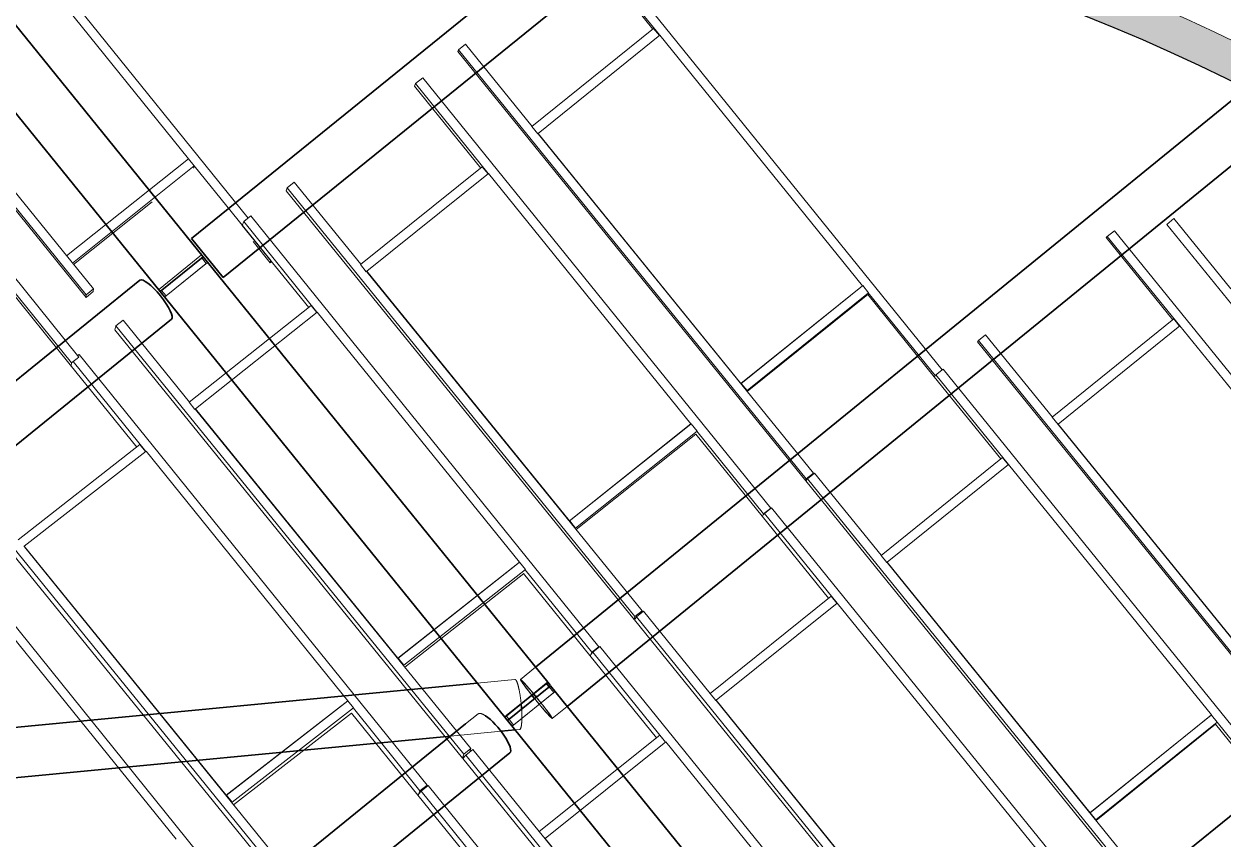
# Model space of a CAD drawing. Header units: millimetres. Extents: x 834681283 to 835686922, y 817551134 to 819407044.
# Drawn here: x 835610039 to 835616546, y 818186533 to 818190957 of the extents above; entities that cross this region are included whole.
import ezdxf
from ezdxf.xclip import XClip

# ---------------------------------------------------------------- set-up
doc = ezdxf.new("R2010")
doc.units = ezdxf.units.MM
doc.header["$LTSCALE"] = 1200
doc.header["$MEASUREMENT"] = 0
doc.header["$XCLIPFRAME"] = 0
for name, pattern in [('P01-MAGP-EVA-GREENERY$0$HIDDEN', [0.375, 0.25, -0.125]), ('P01-MAGP-P-RF$0$P01-MBDR-P-B1$0$FDA(cad v 2007)$0$HIDDENX2', [0.75, 0.5, -0.25]), ('P01-MAGP-P-RF$0$P01_MS_01_N1-FloorPlan-PART2OFUPPERROOFSETTINGOUT$0$BH DASHED2', [3, 2, -1]), ('P01-MAGP-P-RF$0$PHANTOM', [2.5, 1.25, -0.25, 0.25, -0.25, 0.25, -0.25])]:
    doc.linetypes.add(name, pattern=pattern)
doc.layers.get('Defpoints').update_dxf_attribs({"color": 15})
for name, color, linetype, lineweight in [('P01-MAGP-EVA-GREENERY$0$DR-FLD', 8, 'Continuous', 25), ('P01-MAGP-P-RF$0$AR-HATCH_AR_', 253, 'Continuous', 13), ('P01-MAGP-P-RF$0$AR-PLANT_AR_BS_MI_', 4, 'Continuous', 25), ('P01-MAGP-P-RF$0$AR-ROOF_AR_BS_MI_', 3, 'Continuous', 18), ('P01-MAGP-P-RF$0$MMH053__', 253, 'P01-MAGP-P-RF$0$PHANTOM', 40), ('P01-MAGP-P-RF$0$P01_MS_01_N1-FloorPlan-PART2OFUPPERROOFSETTINGOUT$0$S-BEAM', 253, 'Continuous', 35), ('P01-MAGP-P-RF$0$P01_MS_01_N1-FloorPlan-PART2OFUPPERROOFSETTINGOUT$0$S-BEAM-HIDN', 253, 'P01-MAGP-P-RF$0$P01_MS_01_N1-FloorPlan-PART2OFUPPERROOFSETTINGOUT$0$BH DASHED2', 18), ('P01-MAGP-P-RF$0$ROOF MESH HALF TONE$0$A-GLAZ', 253, 'Continuous', 9)]:
    doc.layers.add(name, color=color, linetype=linetype, lineweight=lineweight)
doc.layers.add('P01-MAGP-EVA-GREENERY$0$SURFACE CHANNEL', color=8, linetype='Continuous')
pattern_1 = [(3.998948738, (0, 0), (27.2443254035, 65.5595853656), [0, -63.5])]

# ---------------------------------------------------------------- blocks, each defined once
blk = doc.blocks.new('12027_SITE')
at = {"layer": 'Defpoints'}
blk.add_lwpolyline([(835304.58267, 818174.66028), (835238.73467, 818170.05694, 0.4142136), (835224.88222, 818154.12209), (835228.06927, 818108.53336, 0.4142136), (835244.00411, 818094.6809), (835289.06814, 818097.83127, 0.3152987), (835307.72761, 818112.94085), (835319.97543, 818155.65111, 0.5205672), (835304.58267, 818174.66028)], format="xyb", close=True, dxfattribs=at)
blk = doc.blocks.new('P01-MAGP-P-RF$0$P01_MS_01_N1-FloorPlan-PART2OFUPPERROOFSETTINGOUT$0$Circular Hollow Sections - CHS273x10_PSB97-8454391-PART 2 OF  UPPER ROOF SETTING OUT')
at = {"layer": 'P01-MAGP-P-RF$0$P01_MS_01_N1-FloorPlan-PART2OFUPPERROOFSETTINGOUT$0$S-BEAM'}
for p, q in [((82871.8, 72302.2), (75821.3, 67365.3)), ((75977.9, 67141.7), (83028.4, 72078.6))]:
    blk.add_line(p, q, dxfattribs=at)
blk.add_ellipse((82950.1, 72190.4), major_axis=(-78.3, 111.8), ratio=0.240759, start_param=3.141593, end_param=6.283185, dxfattribs=at)
blk = doc.blocks.new('P01-MAGP-P-RF$0$P01_MS_01_N1-FloorPlan-PART2OFUPPERROOFSETTINGOUT$0$Circular Hollow Sections - CHS273x16_PSB98-8454246-PART 2 OF  UPPER ROOF SETTING OUT')
at = {"layer": 'P01-MAGP-P-RF$0$P01_MS_01_N1-FloorPlan-PART2OFUPPERROOFSETTINGOUT$0$S-BEAM'}
for p, q in [((84466.8, 69775.6), (77590.3, 64960.7)), ((77746.9, 64737), (84694.9, 69602.1))]:
    blk.add_line(p, q, dxfattribs=at)
blk.add_ellipse((84616.6, 69713.9), major_axis=(-78.3, 111.8), ratio=0.27458, start_param=3.141593, end_param=5.564393, dxfattribs=at)
at = {"layer": 'P01-MAGP-P-RF$0$P01_MS_01_N1-FloorPlan-PART2OFUPPERROOFSETTINGOUT$0$S-BEAM-HIDN'}
blk.add_line((84538.3, 69825.7), (84466.8, 69775.7), dxfattribs=at)
blk.add_ellipse((84616.6, 69713.9), major_axis=(-78.3, 111.8), ratio=0.27458, start_param=5.564757, end_param=6.283185, dxfattribs=at)
blk = doc.blocks.new('P01-MAGP-P-RF$0$P01_MS_01_N1-FloorPlan-PART2OFUPPERROOFSETTINGOUT$0$Circular Hollow Sections - CHS273x8_PSB100-8479301-PART 2 OF  UPPER ROOF SETTING OUT')
at = {"layer": 'P01-MAGP-P-RF$0$P01_MS_01_N1-FloorPlan-PART2OFUPPERROOFSETTINGOUT$0$S-BEAM'}
for p, q in [((84545, 69992.7), (79912.5, 69873.4)), ((79919.5, 69600.5), (84380, 69715.4)), ((84655.8, 69722.5), (84732.9, 69724.5))]:
    blk.add_line(p, q, dxfattribs=at)
for centre, major_axis, start_param, end_param in [((79916, 69737), (-3.5, 136.5), 0, 3.141593), ((79916, 69737), (-3.3, 128.5), 0, 3.141593), ((79916, 69737), (-3.5, 136.5), 3.141593, 6.283185), ((79916, 69737), (-3.3, 128.5), 3.141593, 6.283185), ((84753.5, 69861.6), (-3.5, 136.5), 4.510246, 4.720783)]:
    blk.add_ellipse(centre, major_axis=major_axis, ratio=0.158489, start_param=start_param, end_param=end_param, dxfattribs=at)
at = {"layer": 'P01-MAGP-P-RF$0$P01_MS_01_N1-FloorPlan-PART2OFUPPERROOFSETTINGOUT$0$S-BEAM-HIDN'}
for p, q in [((84750, 69998), (84545.1, 69992.7)), ((84380, 69715.4), (84655.8, 69722.5)), ((84732.9, 69724.5), (84757, 69725.1))]:
    blk.add_line(p, q, dxfattribs=at)
for start_param, end_param in [(4.721148, 6.283185), (3.141593, 4.509881)]:
    blk.add_ellipse((84753.5, 69861.6), major_axis=(-3.5, 136.5), ratio=0.158489, start_param=start_param, end_param=end_param, dxfattribs=at)
blk = doc.blocks.new('P01-MAGP-P-RF$0$ROOF MESH HALF TONE')
at = {"layer": 'P01-MAGP-P-RF$0$ROOF MESH HALF TONE$0$A-GLAZ', "lineweight": 5}
for p, q in [((83180.2, 72941.3), (82020.8, 74603.3)), ((82098.3, 74579.4), (83481.3, 72596.9)), ((82511.4, 71909), (80805.1, 74353.5)), ((81198.5, 74210), (82575.1, 72243.4)), ((85743.1, 73467.7), (85415, 73936.7)), ((85777.3, 73432.9), (85419.5, 73944.4)), ((87181.3, 71512.9), (85460.5, 73973)), ((82616.1, 72271.8), (81483.1, 73890.3)), ((85051.5, 72984.9), (85747.9, 73471)), ((85776.3, 73430.4), (85747.9, 73471)), ((84682.4, 73428.7), (84679.3, 73419)), ((84679.3, 73419), (86400, 70964)), ((84723.4, 73457.2), (84682.4, 73428.7)), ((86403.2, 70973.7), (84682.4, 73428.7)), ((85053.5, 72986.3), (84723.4, 73457.2)), ((85082.5, 72946.1), (85778.7, 73432.1)), ((85778.7, 73432.1), (86781.4, 71998.6)), ((84478.9, 73290.5), (84437.9, 73262.1)), ((86199.8, 70828.4), (84478.9, 73290.5)), ((84437.9, 73262.1), (84431, 73248.6)), ((84758.8, 72779.6), (84431, 73248.6)), ((84797.3, 72748), (84437.9, 73262.1)), ((82573.3, 72229.1), (82054.5, 72970.2)), ((85051.5, 72984.9), (85080.1, 72943.9)), ((85082.5, 72946.1), (85082.2, 72945.3)), ((85082.2, 72945.3), (85083.2, 72943.8)), ((86086, 71514.4), (85082.5, 72946.1)), ((86444.1, 71002.2), (85083.2, 72943.8)), ((82483.7, 72460.9), (83180.3, 72941.4)), ((83208.9, 72900.5), (82512.3, 72420)), ((83208.9, 72900.5), (83180.3, 72941.4)), ((83204.5, 72888.4), (83208.8, 72900.3)), ((83586.8, 72358.5), (83208.8, 72900.4)), ((83743.8, 72774.5), (83702.9, 72746.2)), ((84073.5, 72304.5), (83743.8, 72774.5)), ((84071.4, 72303), (84767.8, 72785.9)), ((84102.7, 72264.9), (84799, 72747.6)), ((84796.1, 72745.6), (84767.8, 72785.9)), ((84799, 72747.6), (85800.2, 71315.1)), ((82517.6, 72412.5), (82966.9, 72722.4)), ((83702.9, 72746.2), (83697.4, 72730.7)), ((83697.4, 72730.7), (85418.1, 70277.7)), ((85423.6, 70293.1), (83702.9, 72746.2)), ((83455.9, 72579.5), (83446.4, 72560.1)), ((83774.7, 72090.1), (83446.4, 72560.1)), ((83496.8, 72607.5), (83455.9, 72579.5)), ((83817.7, 72061.5), (83455.9, 72579.5)), ((85217.8, 70143.7), (83496.8, 72607.5)), ((83583.2, 72346.8), (83498.6, 72468.1)), ((83583.2, 72346.8), (83586.8, 72358.5)), ((82461.4, 71870.7), (82143.2, 72326.7)), ((82470.3, 71880.8), (82145.6, 72346)), ((83591.4, 72352.5), (83583.2, 72346.8)), ((84071.4, 72303), (84100, 72262.2)), ((82614.3, 72257.5), (82573.3, 72229.1)), ((82573.3, 72229.1), (82575.1, 72243.4)), ((82575.1, 72243.4), (82616.1, 72271.8)), ((82616.1, 72271.8), (82614.3, 72257.5)), ((84102.7, 72264.9), (84102.2, 72263.6)), ((84102.2, 72263.6), (84103.3, 72262.1)), ((85105.3, 70835.5), (84102.7, 72264.9)), ((85464.5, 70321.5), (84103.3, 72262)), ((88492.7, 72244), (88451.8, 72215.4)), ((88773.8, 71842.7), (88492.7, 72244)), ((88125, 72172.5), (88119, 72166.5)), ((88447.9, 71696.6), (88119, 72166.5)), ((88165.9, 72201.1), (88125, 72172.5)), ((88483.4, 71660.5), (88125, 72172.5)), ((89886.4, 69743.1), (88165.9, 72201.1)), ((88451.8, 72215.4), (90021.7, 69973.5)), ((83092.1, 71622.2), (83788.3, 72099.4)), ((83816.3, 72059.4), (83788.3, 72099.4)), ((82724.1, 72064.4), (82716, 72043.1)), ((82716, 72043.1), (84436.7, 69591.7)), ((82765.1, 72092.3), (82724.1, 72064.4)), ((84444.8, 69613), (82724.1, 72064.4)), ((83094.1, 71623.5), (82765.1, 72092.3)), ((83123.5, 71584.5), (83819.6, 72061.7)), ((83819.6, 72061.7), (84818.8, 70631.1)), ((86085.6, 71513.7), (86781.1, 71997.9)), ((86781.4, 71998.6), (86086, 71514.4)), ((86781.4, 71998.6), (86781.1, 71997.9)), ((86781.2, 71997.9), (86783.1, 71999.3)), ((86811.8, 71958.4), (86783.1, 71999.3)), ((82470.3, 71880.8), (82511.4, 71909)), ((82514.3, 71923.3), (82505.5, 71917.3)), ((84235.3, 69458.9), (82514.3, 71923.3)), ((86116.2, 71474), (86811.8, 71958.4)), ((86806, 71948.3), (86117.2, 71468.7)), ((87135.1, 71477.7), (86806, 71948.2)), ((87140.3, 71484.3), (86809.8, 71956.9)), ((82790.8, 71399), (82461.4, 71870.6)), ((82466.6, 71863.3), (82470.3, 71880.8)), ((82838.6, 71372.9), (82479.5, 71887.1)), ((87388.3, 71657.4), (87382.8, 71650.7)), ((87382.8, 71650.7), (89103.8, 69193.8)), ((87429.2, 71686), (87388.3, 71657.4)), ((89109.3, 69200.6), (87388.3, 71657.4)), ((87759.2, 71215), (87429.2, 71686)), ((87758.4, 71214.5), (88454.1, 71700.8)), ((87788.3, 71174.6), (88484, 71660.9)), ((88482.6, 71660), (88454.1, 71700.8)), ((88484, 71660.9), (89487.4, 70227.3)), ((83092.1, 71622.2), (83120.7, 71581.3)), ((83123.5, 71584.5), (83122.7, 71582.8)), ((83122.7, 71582.8), (83123.8, 71581.2)), ((84124.6, 70158.2), (83123.5, 71584.5)), ((84485.7, 69641), (83123.8, 71581.2)), ((86086, 71514.4), (86085.6, 71513.7)), ((86087.5, 71515), (86116.2, 71474)), ((87140.3, 71484.3), (87181.3, 71512.9)), ((87185.4, 71516.1), (87181.2, 71513.1)), ((88905.8, 69057.8), (87185.4, 71516.1)), ((87463.7, 71008), (87135.1, 71477.6)), ((87135.9, 71476.6), (87140.3, 71484.3)), ((87503.3, 70975), (87144.7, 71487.4)), ((83466.7, 68932.4), (81746.1, 71383.2)), ((82113.5, 70941.9), (82809.2, 71411.5)), ((82837, 71371.8), (82809.2, 71411.5)), ((81735.2, 71356.4), (83455.8, 68905.6)), ((82144.8, 70904.6), (82840.4, 71374.1)), ((82840.4, 71374.1), (83837.4, 69946.4)), ((85104.8, 70834.3), (85799.7, 71313.9)), ((85800.2, 71315.1), (85105.3, 70835.5)), ((85135.4, 70794.8), (85830.5, 71274.4)), ((85822.2, 71258.5), (85138.3, 70786.6)), ((85799.7, 71313.9), (85801.8, 71315.3)), ((85800.2, 71315.1), (85799.7, 71313.9)), ((85830.5, 71274.4), (85801.8, 71315.3)), ((86150.7, 70788.4), (85822.1, 71258.4)), ((86158.8, 70800.1), (85828.3, 71273)), ((83252.4, 68773.9), (81531.6, 71237.5)), ((87758.4, 71214.5), (87787.1, 71173.5)), ((87788.3, 71174.6), (87787.8, 71174.1)), ((87787.8, 71174.1), (87788.2, 71173.5)), ((88792.2, 69741.5), (87788.3, 71174.6)), ((89150.3, 69229.2), (87788.3, 71173.5)), ((86403.2, 70973.7), (86444.1, 71002.2)), ((86450.8, 71002.2), (86410, 70973.7)), ((86444.1, 71002.2), (86442.1, 70996.2)), ((86780.4, 70531.6), (86450.8, 71002.2)), ((86779.8, 70531.2), (87474.2, 71015.3)), ((87502.7, 70974.6), (87474.2, 71015.3)), ((86400, 70964), (86403.2, 70973.7)), ((86404, 70966.8), (86400, 70964)), ((86410, 70973.7), (86400.9, 70963.1)), ((86400.9, 70963.1), (88122, 68506.5)), ((88131.1, 68517.1), (86410, 70973.7)), ((86809.9, 70491.6), (87504.3, 70975.7)), ((87504.3, 70975.7), (88507.5, 69542.2)), ((82144.8, 70904.6), (82143.8, 70902.4)), ((82143.8, 70902.4), (82144.7, 70901.1)), ((83143.9, 69481.6), (82144.8, 70904.6)), ((83507.6, 68959.9), (82144.8, 70901.1)), ((85105.3, 70835.5), (85104.8, 70834.3)), ((85105.5, 70833.3), (85106.8, 70835.7)), ((85106.8, 70835.7), (85135.4, 70794.8)), ((86151.9, 70786.6), (86158.8, 70800.1)), ((86158.8, 70800.1), (86199.8, 70828.4)), ((86163.8, 70802), (86159.1, 70797.2)), ((86204.5, 70830.3), (86163.8, 70802)), ((86523, 70288.7), (86163.8, 70802)), ((87924.8, 68372.1), (86204.5, 70830.3)), ((85135.4, 70794.8), (85134.2, 70792.4)), ((86479.3, 70318.8), (86150.6, 70788.3)), ((81861, 70685), (82855.9, 69260.6)), ((84123.8, 70156.5), (84818.1, 70629.4)), ((84818.8, 70631.1), (84124.6, 70158.2)), ((84818.8, 70631.1), (84818.1, 70629.4)), ((84818.1, 70629.4), (84820.1, 70630.8)), ((84848.7, 70590), (84820.1, 70630.8)), ((84154.3, 70117), (84848.7, 70590)), ((84838, 70568.2), (84159.3, 70106)), ((85165.8, 70098.6), (84837.8, 70568.1)), ((85176.8, 70115.8), (84846.6, 70588.5)), ((86779.8, 70531.2), (86808.5, 70490.2)), ((86809.9, 70491.6), (86809.1, 70490.7)), ((86809.1, 70490.7), (86809.5, 70490.2)), ((88171.9, 68545.5), (86809.5, 70490.2)), ((87813.7, 69058.8), (86809.9, 70491.6)), ((85418.1, 70277.7), (85423.6, 70293.1)), ((85425.7, 70283), (85418.1, 70277.7)), ((85432.3, 70290.3), (85419.5, 70276.1)), ((85419.5, 70276.1), (87140.6, 67819.4)), ((85423.6, 70293.1), (85464.5, 70321.5)), ((85473, 70318.5), (85432.3, 70290.3)), ((87153.4, 67833.6), (85432.3, 70290.3)), ((85464.5, 70321.5), (85460.3, 70309.7)), ((85802.3, 69848.5), (85473, 70318.5)), ((85801.9, 69848.2), (86494.1, 70329.1)), ((85832.1, 69808.8), (86524.3, 70289.6)), ((86522.6, 70288.4), (86494.1, 70329.1)), ((86524.3, 70289.6), (87527.4, 68856.4)), ((84124.6, 70158.2), (84123.8, 70156.5)), ((84124.6, 70155.4), (84125.7, 70157.8)), ((84125.7, 70157.8), (84154.3, 70117)), ((85494.5, 69628.9), (85165.8, 70098.6)), ((85167.4, 70096.4), (85176.8, 70115.8)), ((85182.4, 70115.6), (85171.1, 70104)), ((85176.8, 70115.8), (85217.8, 70143.7)), ((85223, 70143.6), (85182.4, 70115.6)), ((85542.2, 69601.6), (85182.4, 70115.6)), ((85217.8, 70143.7), (85215, 70138.1)), ((86943.5, 67685.8), (85223, 70143.6)), ((83142.9, 69479.4), (83836.4, 69944.2)), ((83837.4, 69946.4), (83143.9, 69481.6)), ((83173, 69439.8), (83866.6, 69904.6)), ((83837.4, 69946.4), (83836.4, 69944.2)), ((83836.4, 69944.2), (83838.1, 69945.3)), ((83866.6, 69904.6), (83838.1, 69945.3)), ((84194.4, 69431.5), (83864.8, 69903.4)), ((83853.4, 69877.5), (83180.2, 69426.3)), ((84180.7, 69408.6), (83853.3, 69877.4)), ((85801.9, 69848.2), (85830.5, 69807.3)), ((85832.1, 69808.8), (85831, 69807.6)), ((85831, 69807.6), (85831.2, 69807.3)), ((87194.1, 67861.8), (85831.2, 69807.2)), ((86835.7, 68376.2), (85832.1, 69808.8)), ((84444.8, 69613), (84485.7, 69641)), ((84495.7, 69634.7), (84455.1, 69606.7)), ((84485.7, 69641), (84478.9, 69623.1)), ((84824.5, 69165.2), (84495.7, 69634.7)), ((84824.3, 69165.1), (85513.6, 69642.1)), ((85542, 69601.5), (85513.6, 69642.1)), ((84436.7, 69591.7), (84444.8, 69613)), ((84448.4, 69599.7), (84436.7, 69591.7)), ((84455.1, 69606.7), (84438.6, 69589.5)), ((84438.6, 69589.5), (86159.5, 67132.4)), ((86176.1, 67149.6), (84455.1, 69606.7)), ((84854.6, 69125.8), (85543.9, 69602.8)), ((85543.9, 69602.8), (86546.9, 68169.9)), ((87813, 69057.9), (88506.7, 69541.3)), ((88507.5, 69542.2), (87813.7, 69058.8)), ((87842.3, 69017.4), (88536, 69500.8)), ((88507.5, 69542.2), (88506.7, 69541.3)), ((88506.7, 69541.3), (88507.3, 69541.7)), ((88536, 69500.8), (88507.3, 69541.7)), ((88865, 69029.3), (88535.3, 69500.3)), ((83143.9, 69481.6), (83142.9, 69479.4)), ((83144.5, 69480.5), (83173, 69439.8)), ((84182.3, 69406.3), (84194.4, 69431.5)), ((84194.4, 69431.5), (84235.3, 69458.9)), ((84241, 69456), (84200.7, 69428.2)), ((84235.3, 69458.9), (84230.3, 69448.6)), ((85962, 66998.9), (84241, 69456)), ((88526.1, 69490.1), (87843.4, 69014.4)), ((88855.4, 69019.4), (88526, 69490.1)), ((84509.6, 68938.8), (84180.6, 69408.5)), ((84200.7, 69428.2), (84185.9, 69413.7)), ((84532.4, 68954.5), (84200.7, 69428.2)), ((84824.3, 69165.1), (84853, 69124.2)), ((84854.6, 69125.8), (84853.2, 69124.3)), ((84853.2, 69124.3), (84853.2, 69124.2)), ((86216.6, 67177.6), (84853.3, 69124.2)), ((85858, 67693.2), (84854.6, 69125.8)), ((87813.7, 69058.8), (87813, 69057.9)), ((87813.6, 69058.3), (87842.3, 69017.4))]:
    blk.add_line(p, q, dxfattribs=at)
blk = doc.blocks.new('P01-MAGP-P-RF')
at = {"layer": 'P01-MAGP-P-RF$0$AR-HATCH_AR_'}
h = blk.add_hatch(dxfattribs=at)
h.set_pattern_fill('DOTS', color=256, scale=40, style=0)
h.set_pattern_definition(pattern_1)
edge = h.paths.add_edge_path()
edge.add_line((835304671.9, 818173383.4), (835304682.4, 818173233.8))
edge.add_arc((835305623.9, 818159766.6), 13500, -16.00105, 93.99897, ccw=False)
edge.add_line((835318600.8, 818156045.3), (835318745, 818156003.9))
edge.add_arc((835305623.9, 818159766.6), 13650, 343.99895, 453.99897)
h = blk.add_hatch(dxfattribs=at)
h.set_pattern_fill('DOTS', color=256, scale=40, style=0)
h.set_pattern_definition(pattern_1)
edge = h.paths.add_edge_path()
edge.add_line((835304835.8, 818171039.1), (835304821.9, 818171238.6))
edge.add_arc((835305623.9, 818159766.6), 11500, -16.00105, 93.99897, ccw=False)
edge.add_line((835316678.3, 818156596.6), (835316486.1, 818156651.7))
edge.add_arc((835305623.9, 818159766.6), 11300, 343.99895, 453.99897)
at = {"layer": 'P01-MAGP-P-RF$0$AR-PLANT_AR_BS_MI_', "lineweight": 13}
blk.add_lwpolyline([(835319975.4, 818155651.1, 0.520567), (835304582.7, 818174660.3), (835238734.7, 818170056.9, 0.414214), (835224882.2, 818154122.1), (835228069.3, 818108533.4, 0.414214), (835244004.1, 818094680.9), (835289068.1, 818097831.3, 0.315299), (835307727.6, 818112940.9)], format="xyb", close=True, dxfattribs=at)
at = {"layer": 'P01-MAGP-P-RF$0$AR-PLANT_AR_BS_MI_'}
for radius in [13650, 11300]:
    blk.add_arc((835305623.9, 818159766.6), radius, 343.99895, 93.99897, dxfattribs=at)
at = {"layer": 'P01-MAGP-P-RF$0$AR-ROOF_AR_BS_MI_', "linetype": 'P01-MAGP-P-RF$0$P01-MBDR-P-B1$0$FDA(cad v 2007)$0$HIDDENX2'}
blk.add_lwpolyline([(835319139.1, 818155890.9, 0.520567), (835304643.3, 818173792.4), (835238795.3, 818169189.1, 0.414214), (835225750.1, 818154182.8), (835228937.1, 818108594, 0.414214), (835243943.4, 818095548.8), (835289007.5, 818098699.2, 0.315299), (835306891.3, 818113180.7)], format="xyb", close=True, dxfattribs=at)
at = {"layer": 'P01-MAGP-P-RF$0$AR-ROOF_AR_BS_MI_'}
for points in [[(835318600.8, 818156045.3, 0.520567), (835304682.4, 818173233.8), (835238834.4, 818168630.4, 0.414214), (835226308.7, 818154221.8), (835229495.8, 818108633.1, 0.414214), (835243904.4, 818096107.4), (835288968.4, 818099257.8, 0.315299), (835306353, 818113335)], [(835316678.3, 818156596.6, 0.520567), (835304821.9, 818171238.6), (835238973.9, 818166635.3, 0.414214), (835228303.9, 818154361.3), (835231490.9, 818108772.6, 0.414214), (835243764.9, 818098102.6), (835288828.9, 818101252.9, 0.315299), (835304430.5, 818113886.3)]]:
    blk.add_lwpolyline(points, format="xyb", close=True, dxfattribs=at)
at = {"layer": 'P01-MAGP-P-RF$0$P01_MS_01_N1-FloorPlan-PART2OFUPPERROOFSETTINGOUT$0$S-BEAM'}
for p, q in [((835305030.9, 818168952.5), (835303267.6, 818171130)), ((835302902.3, 818171104.4), (835304797.7, 818168763.7)), ((835307510.6, 818171110.8), (835304967.6, 818169051.6)), ((835305139.4, 818168839.4), (835307867.2, 818171048.3)), ((835310862.5, 818170004.1), (835306835.2, 818166724.2)), ((835307007, 818166512), (835311124.8, 818169865.6)), ((835305139.4, 818168839.4), (835304967.6, 818169051.6)), ((835305030.9, 818168952.5), (835304797.7, 818168763.7)), ((835306901, 818166643), (835305030.9, 818168952.5)), ((835304797.7, 818168763.7), (835306667.9, 818166454.2)), ((835313434.5, 818168207.2), (835308739.2, 818164405.2)), ((835306901, 818166643), (835306667.9, 818166454.2)), ((835306676.2, 818166459.8), (835306893.8, 818166636)), ((835306683.1, 818166435.3), (835306916.3, 818166624.1)), ((835306893.8, 818166636), (835306906.7, 818166620.1)), ((835306914.5, 818166626.4), (835306901, 818166643)), ((835310692.6, 818161960.6), (835306916.3, 818166624.1)), ((835306667.9, 818166454.2), (835306681.3, 818166437.7)), ((835306689.3, 818166443.6), (835306676.2, 818166459.8)), ((835306683.1, 818166435.3), (835310459.4, 818161771.9))]:
    blk.add_line(p, q, dxfattribs=at)
for major_axis, start_param, end_param in [((-86.2, 105.8), 1.335837, 1.511614), ((-79.9, 98.1), 1.318012, 1.506104), ((-79.9, 98.1), 4.776814, 4.967062), ((-86.2, 105.8), 4.771307, 4.949117)]:
    blk.add_ellipse((835306839.8, 818166551.9), major_axis=major_axis, ratio=0.047202, start_param=start_param, end_param=end_param, dxfattribs=at)
at = {"layer": 'P01-MAGP-P-RF$0$P01_MS_01_N1-FloorPlan-PART2OFUPPERROOFSETTINGOUT$0$S-BEAM-HIDN'}
for p, q in [((835304789.6, 818168773.8), (835305022.7, 818168962.6)), ((835304805.8, 818168769.6), (835305023.4, 818168945.8)), ((835304822.4, 818168733.3), (835305055.5, 818168922)), ((835305047.4, 818168916.2), (835304829.8, 818168740)), ((835305023.4, 818168945.8), (835305047.4, 818168916.2)), ((835304829.8, 818168740), (835304805.8, 818168769.6)), ((835306835.2, 818166724.2), (835306753.6, 818166657.7)), ((835306916.2, 818166624.2), (835306914.5, 818166626.4)), ((835306708.8, 818166403.6), (835306942, 818166592.4)), ((835306933.6, 818166586.8), (835306716, 818166410.6)), ((835306906.7, 818166620.1), (835306933.6, 818166586.8)), ((835306926, 818166446), (835307007, 818166512)), ((835306681.3, 818166437.7), (835306683.1, 818166435.4)), ((835306716, 818166410.6), (835306689.4, 818166443.5))]:
    blk.add_line(p, q, dxfattribs=at)
for major_axis, start_param, end_param in [((-86.2, 105.8), 0, 1.335472), ((-86.2, 105.8), 4.949481, 6.283185), ((-79.9, 98.1), 0, 1.317618), ((-79.9, 98.1), 4.967456, 6.283185), ((-79.9, 98.1), 3.141593, 4.77642), ((-86.2, 105.8), 3.141593, 4.770942), ((-86.2, 105.8), 1.511979, 3.141593), ((-79.9, 98.1), 1.506498, 3.141593)]:
    blk.add_ellipse((835306839.8, 818166551.9), major_axis=major_axis, ratio=0.047202, start_param=start_param, end_param=end_param, dxfattribs=at)
at = {"layer": 'P01-MAGP-P-RF$0$MMH053__', "rotation": 3.998948738169357}
blk.add_blockref('P01-MAGP-P-RF$0$ROOF MESH HALF TONE', (835227060.7, 818090920.1), dxfattribs=at)
at = {"layer": 'P01-MAGP-P-RF$0$P01_MS_01_N1-FloorPlan-PART2OFUPPERROOFSETTINGOUT$0$S-BEAM', "rotation": 3.998948738169357}
blk.add_blockref('P01-MAGP-P-RF$0$P01_MS_01_N1-FloorPlan-PART2OFUPPERROOFSETTINGOUT$0$Circular Hollow Sections - CHS273x10_PSB97-8454391-PART 2 OF  UPPER ROOF SETTING OUT', (835227060.7, 818090920.1), dxfattribs=at)
at = {"layer": 'P01-MAGP-P-RF$0$P01_MS_01_N1-FloorPlan-PART2OFUPPERROOFSETTINGOUT$0$S-BEAM', "linetype": 'P01-MAGP-P-RF$0$P01_MS_01_N1-FloorPlan-PART2OFUPPERROOFSETTINGOUT$0$BH DASHED2', "lineweight": 18, "rotation": 3.998948738169357}
for name in ['P01-MAGP-P-RF$0$P01_MS_01_N1-FloorPlan-PART2OFUPPERROOFSETTINGOUT$0$Circular Hollow Sections - CHS273x8_PSB100-8479301-PART 2 OF  UPPER ROOF SETTING OUT', 'P01-MAGP-P-RF$0$P01_MS_01_N1-FloorPlan-PART2OFUPPERROOFSETTINGOUT$0$Circular Hollow Sections - CHS273x16_PSB98-8454246-PART 2 OF  UPPER ROOF SETTING OUT']:
    blk.add_blockref(name, (835227060.7, 818090920.1), dxfattribs=at)
blk = doc.blocks.new('P01-MAGP-EVA-GREENERY')
at = {"layer": 'P01-MAGP-EVA-GREENERY$0$DR-FLD'}
for radius, start, end in [(14175, 343.99895, 93.99897), (13637.5, 7.53823, 77.77503), (13612.5, 7.53823, 77.77503), (13025, 7.54161, 93.99897)]:
    blk.add_arc((835305590, 818159739.2), radius, start, end, dxfattribs=at)
at = {"layer": 'P01-MAGP-EVA-GREENERY$0$SURFACE CHANNEL', "linetype": 'P01-MAGP-EVA-GREENERY$0$HIDDEN'}
for radius in [13975, 13575]:
    blk.add_arc((835305623.9, 818159766.6), radius, 343.99895, 93.99897, dxfattribs=at)

msp = doc.modelspace()

# ---------------------------------------------------------------- block references
ref = msp.add_blockref('12027_SITE', (305980.4, 20741.3), dxfattribs=dict(xscale=1000, yscale=1000, zscale=1000))
XClip(ref).set_block_clipping_path([(835171.4179906907, 818003.0079180738), (835380.9419443216, 818241.1415228392)])
ref = msp.add_blockref('P01-MAGP-EVA-GREENERY', (305980.4, 20741.3))
XClip(ref).set_block_clipping_path([(835304579.1843739748, 818174710.1626656055), (835305796.1658229828, 818174873.3149367571), (835307662.0338196754, 818174689.8070785999), (835310520.3633885384, 818174065.1796945333), (835313081.8681743145, 818173026.5659970045), (835315581.7919986248, 818171259.1109881401), (835317651.2761323452, 818169000.3924677372), (835319046.8494220972, 818167007.0337247849), (835320133.4085228443, 818164236.8954862356), (835320669.2049217224, 818161588.3395450115), (835320843.1778568029, 818158211.3686239719), (835320023.4914252758, 818155637.3225638866), (835307775.6753731966, 818112927.0695824623), (835307486.5656324625, 818111403.7745717764), (835306472.3023188114, 818108849.5676202774), (835303557.4701333046, 818104111.4948183298), (835299124.0129835606, 818101088.6384549141), (835297415.7114913464, 818099718.8653644323), (835294427.9237889051, 818098869.5449544191), (835299696.7221286297, 818083540.2194343805), (835299696.7221286297, 818003007.9180737734), (835381567.6709537506, 818003007.9180737734), (835381567.6709537506, 818241141.5228391886), (835171417.9906907082, 818241141.5228391886), (835171417.9906907082, 818003007.9180737734), (835299646.7221286297, 818003007.9180737734), (835299646.7221286297, 818083531.8665624857), (835294380.619469285, 818098853.34912467), (835289071.624658823, 818097781.3911836147), (835244007.6001352072, 818094631.0239012241), (835243402.3726704121, 818094599.0591453314), (835242636.0318140984, 818094583.6296563148), (835241827.5000405312, 818094619.5304664373), (835240278.7908782959, 818094803.1013474464), (835238615.9808831215, 818095198.6516088247), (835236837.1062445641, 818095894.4355551004), (835235914.8181660175, 818096333.9795084), (835235308.0351868868, 818096662.1879467964), (835233986.3356232643, 818097536.8864938021), (835232722.9095510244, 818098548.7006295919), (835231238.5995907784, 818100145.3524557352), (835230243.8710234165, 818101523.0034087896), (835229459.3735334873, 818102997.1350084543), (835228749.5628561974, 818104567.9919320345), (835228038.0088664293, 818107442.8705242872), (835228019.3892208338, 818108529.8695997), (835224832.3401603699, 818154118.6039062738), (835224786.1936964989, 818154547.7584284544), (835224773.2807815075, 818155026.8918851614), (835224783.5408297777, 818155896.203827858), (835224816.960060358, 818156261.0471076965), (835224880.3945835829, 818156930.3651428223), (835224980.8038678169, 818157693.5020338297), (835225188.099565506, 818158657.4187650681), (835225368.2602261305, 818159369.9037799835), (835225838.1759520769, 818160711.976451993), (835226139.2108690739, 818161405.4137219191), (835226545.7954304218, 818162235.3437660933), (835227243.4511545897, 818163421.3939791918), (835227831.7674248219, 818164241.3849411011), (835228201.1016024351, 818164708.4587804079), (835228901.1138991117, 818165512.9794739485), (835229693.7146910429, 818166280.4427016973), (835231339.2155919075, 818167719.4297661781), (835233198.9440969229, 818168772.0604982376), (835234724.5905447006, 818169505.6878428459), (835236291.5872612, 818169941.2428172827), (835238731.1858590841, 818170106.8148210049)])
msp.add_blockref('P01-MAGP-P-RF', (305980.4, 20741.3))

doc.saveas('drawing.dxf')
